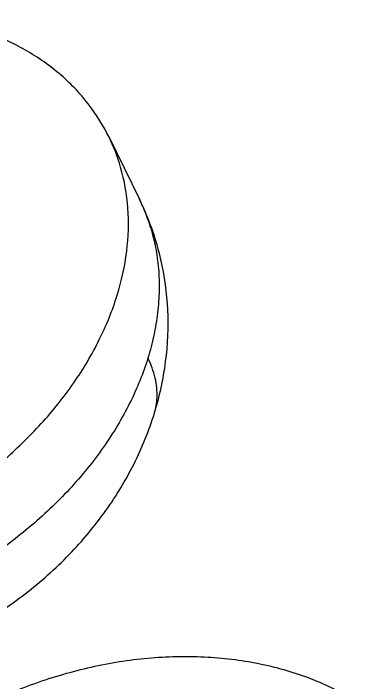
# Model space of a CAD drawing. Header units: inches. Extents: x -219 to 252, y -99 to 210.
# Drawn here: x 35.728 to 36.986, y -88.983 to -86.524 of the extents above; entities that cross this region are included whole.
import ezdxf

# ---------------------------------------------------------------- set-up
doc = ezdxf.new("R2010")
doc.units = ezdxf.units.IN
doc.header["$MEASUREMENT"] = 0

# ---------------------------------------------------------------- blocks, each defined once
blk = doc.blocks.new('block 3453')
at = {"color": 7, "lineweight": 25, "true_color": 0xffffff}
blk.add_open_spline([(36.9858, -89.0498), (36.9603, -89.0344), (36.934, -89.0202), (36.9073, -89.0071), (36.8798, -88.9936), (36.8517, -88.9814), (36.8232, -88.9703), (36.794, -88.9591), (36.7644, -88.949), (36.7344, -88.9402), (36.7034, -88.931), (36.6721, -88.9232), (36.6405, -88.9165), (36.6081, -88.9096), (36.5755, -88.9041), (36.5426, -88.8998), (36.5093, -88.8954), (36.4758, -88.8923), (36.4422, -88.8904), (36.4081, -88.8885), (36.3739, -88.8878), (36.3397, -88.8883), (36.3049, -88.8887), (36.2701, -88.8904), (36.2353, -88.8933), (36.2003, -88.8961), (36.1654, -88.9002), (36.1307, -88.9054), (36.0957, -88.9106), (36.0608, -88.917), (36.0262, -88.9244), (35.9912, -88.932), (35.9564, -88.9406), (35.922, -88.9503), (35.8874, -88.96), (35.853, -88.9709), (35.8191, -88.9827), (35.7851, -88.9945), (35.7514, -89.0075), (35.7182, -89.0213), (35.6849, -89.0353), (35.6519, -89.0502), (35.6195, -89.0661), (35.5871, -89.082), (35.5552, -89.0988), (35.5238, -89.1166), (35.4925, -89.1343), (35.4617, -89.153), (35.4315, -89.1726), (35.4015, -89.1921), (35.3721, -89.2124), (35.3433, -89.2337), (35.3148, -89.2548), (35.2868, -89.2768), (35.2596, -89.2996), (35.2326, -89.3223), (35.2063, -89.3458), (35.1808, -89.3702), (35.1556, -89.3942), (35.1312, -89.419), (35.1076, -89.4446), (35.0844, -89.4698), (35.062, -89.4958), (35.0405, -89.5226), (35.0193, -89.549), (34.999, -89.5761), (34.9796, -89.6039), (34.9607, -89.6313), (34.9427, -89.6592), (34.9258, -89.6878), (34.9092, -89.7157), (34.8938, -89.7442), (34.8794, -89.7732), (34.8652, -89.8018), (34.8522, -89.8309), (34.8403, -89.8605), (34.8286, -89.8896), (34.8181, -89.9192), (34.8089, -89.9491)], degree=3, knots=[0, 0, 0, 0, 1, 1, 1, 2, 2, 2, 3, 3, 3, 4, 4, 4, 5, 5, 5, 6, 6, 6, 7, 7, 7, 8, 8, 8, 9, 9, 9, 10, 10, 10, 11, 11, 11, 12, 12, 12, 13, 13, 13, 14, 14, 14, 15, 15, 15, 16, 16, 16, 17, 17, 17, 18, 18, 18, 19, 19, 19, 20, 20, 20, 21, 21, 21, 22, 22, 22, 23, 23, 23, 24, 24, 24, 25, 25, 25, 26, 26, 26, 26], dxfattribs=at)
blk = doc.blocks.new('block 4013')
at = {"color": 7, "lineweight": 25, "true_color": 0xffffff}
blk.add_lwpolyline([(36.0786, -86.9769), (36.1916, -87.2073)], dxfattribs=at)
blk = doc.blocks.new('block 4017')
at = {"color": 7, "lineweight": 25, "true_color": 0xffffff}
blk.add_open_spline([(36.2339, -87.3158), (36.232, -87.3092), (36.2299, -87.3027), (36.2278, -87.2962)], degree=3, dxfattribs=at)
blk = doc.blocks.new('block 4018')
at = {"color": 7, "lineweight": 25, "true_color": 0xffffff}
blk.add_open_spline([(36.2278, -87.2962), (36.2213, -87.2764), (36.2139, -87.257), (36.2057, -87.2379)], degree=3, dxfattribs=at)
blk = doc.blocks.new('block 4019')
at = {"color": 7, "lineweight": 25, "true_color": 0xffffff}
blk.add_open_spline([(36.2057, -87.2379), (36.2013, -87.2276), (36.1966, -87.2174), (36.1916, -87.2073)], degree=3, dxfattribs=at)
blk = doc.blocks.new('block 4027')
at = {"color": 7, "lineweight": 25, "true_color": 0xffffff}
blk.add_open_spline([(33.8148, -88.3738), (33.8332, -88.4113), (33.854, -88.4477), (33.8769, -88.4827), (33.9108, -88.5346), (33.9496, -88.5835), (33.9923, -88.6285), (34.0375, -88.676), (34.0872, -88.7192), (34.1403, -88.7576), (34.1937, -88.7962), (34.2508, -88.8299), (34.3102, -88.8583), (34.3736, -88.8887), (34.4399, -88.9132), (34.5078, -88.9317), (34.5779, -88.9509), (34.6498, -88.9638), (34.7223, -88.9707), (34.7959, -88.9777), (34.8701, -88.9784), (34.9439, -88.9734), (35.0196, -88.9683), (35.0948, -88.9571), (35.1687, -88.9403), (35.2421, -88.9237), (35.3142, -88.9016), (35.3843, -88.8744), (35.4542, -88.8473), (35.5222, -88.8152), (35.5876, -88.7784), (35.6516, -88.7422), (35.7132, -88.7016), (35.7715, -88.6567), (35.8288, -88.6127), (35.8829, -88.5645), (35.9332, -88.5125), (35.9821, -88.4621), (36.0272, -88.408), (36.0679, -88.3509), (36.1067, -88.2964), (36.1415, -88.239), (36.1714, -88.1791), (36.2013, -88.1195), (36.2265, -88.0574), (36.2462, -87.9937)], degree=3, knots=[0, 0, 0, 0, 1, 1, 1, 2, 2, 2, 3, 3, 3, 4, 4, 4, 5, 5, 5, 6, 6, 6, 7, 7, 7, 8, 8, 8, 9, 9, 9, 10, 10, 10, 11, 11, 11, 12, 12, 12, 13, 13, 13, 14, 14, 14, 15, 15, 15, 15], dxfattribs=at)
blk = doc.blocks.new('block 4032')
at = {"color": 7, "lineweight": 25, "true_color": 0xffffff}
blk.add_open_spline([(36.2462, -87.9937), (36.2653, -87.9319), (36.2793, -87.8682), (36.2876, -87.8039), (36.2958, -87.7407), (36.2985, -87.6768), (36.2955, -87.6132), (36.2925, -87.551), (36.2841, -87.489), (36.2701, -87.4284), (36.2566, -87.37), (36.2381, -87.3128), (36.2147, -87.2578), (36.2075, -87.2407), (36.1998, -87.2239), (36.1916, -87.2073)], degree=3, knots=[0, 0, 0, 0, 1, 1, 1, 2, 2, 2, 3, 3, 3, 4, 4, 4, 5, 5, 5, 5], dxfattribs=at)
blk = doc.blocks.new('block 4033')
at = {"color": 7, "lineweight": 25, "true_color": 0xffffff}
blk.add_open_spline([(36.0786, -86.9769), (36.0743, -86.9683), (36.0699, -86.9598), (36.0654, -86.9514), (36.0412, -86.907), (36.0121, -86.8652), (35.979, -86.827), (35.945, -86.7877), (35.9067, -86.7521), (35.8654, -86.7206), (35.8223, -86.6879), (35.776, -86.6595), (35.7276, -86.6354), (35.6769, -86.6101), (35.6238, -86.5895), (35.5694, -86.5732), (35.5123, -86.5561), (35.4538, -86.5437), (35.3947, -86.5355), (35.352, -86.5296), (35.309, -86.5259), (35.266, -86.5242)], degree=3, knots=[0, 0, 0, 0, 1, 1, 1, 2, 2, 2, 3, 3, 3, 4, 4, 4, 5, 5, 5, 6, 6, 6, 7, 7, 7, 7], dxfattribs=at)
blk = doc.blocks.new('block 4062')
at = {"color": 7, "lineweight": 25, "true_color": 0xffffff}
blk.add_open_spline([(36.1094, -87.5601), (36.1257, -87.5074), (36.1377, -87.4531), (36.1445, -87.3982), (36.151, -87.3457), (36.1526, -87.2927), (36.1488, -87.2399), (36.1451, -87.1891), (36.1363, -87.1386), (36.1221, -87.0896), (36.1109, -87.0508), (36.0963, -87.0131), (36.0786, -86.9769)], degree=3, knots=[0, 0, 0, 0, 1, 1, 1, 2, 2, 2, 3, 3, 3, 4, 4, 4, 4], dxfattribs=at)
blk = doc.blocks.new('block 4063')
at = {"color": 7, "lineweight": 25, "true_color": 0xffffff}
blk.add_open_spline([(36.2461, -87.9937), (36.2519, -87.9751), (36.2552, -87.9557), (36.2561, -87.9362), (36.2572, -87.912), (36.2546, -87.8877), (36.2492, -87.8641), (36.2432, -87.8386), (36.234, -87.8139), (36.2225, -87.7905)], degree=3, knots=[0, 0, 0, 0, 1, 1, 1, 2, 2, 2, 3, 3, 3, 3], dxfattribs=at)
blk = doc.blocks.new('block 4065')
at = {"color": 7, "lineweight": 25, "true_color": 0xffffff}
blk.add_open_spline([(33.7017, -88.1433), (33.7059, -88.1519), (33.7103, -88.1603), (33.7148, -88.1687), (33.739, -88.2132), (33.7681, -88.255), (33.8012, -88.2932), (33.8353, -88.3325), (33.8736, -88.368), (33.9149, -88.3996), (33.9579, -88.4323), (34.0042, -88.4607), (34.0526, -88.4848), (34.1034, -88.5101), (34.1565, -88.5307), (34.2108, -88.547), (34.268, -88.5641), (34.3264, -88.5765), (34.3855, -88.5847), (34.4474, -88.5932), (34.5099, -88.5972), (34.5723, -88.5971), (34.6373, -88.5969), (34.7022, -88.5924), (34.7667, -88.584), (34.8331, -88.5753), (34.899, -88.5625), (34.9639, -88.5459), (35.0302, -88.5289), (35.0954, -88.5081), (35.1593, -88.4836), (35.2238, -88.4589), (35.2869, -88.4305), (35.3482, -88.3987), (35.4095, -88.3668), (35.469, -88.3316), (35.5262, -88.293), (35.5827, -88.2549), (35.637, -88.2137), (35.6886, -88.1693), (35.7385, -88.1263), (35.7859, -88.0805), (35.8303, -88.0317), (35.8734, -87.9844), (35.9135, -87.9343), (35.95, -87.8816), (35.985, -87.8311), (36.0166, -87.7781), (36.0439, -87.723), (36.07, -87.6705), (36.0922, -87.616), (36.1094, -87.5601)], degree=3, knots=[0, 0, 0, 0, 1, 1, 1, 2, 2, 2, 3, 3, 3, 4, 4, 4, 5, 5, 5, 6, 6, 6, 7, 7, 7, 8, 8, 8, 9, 9, 9, 10, 10, 10, 11, 11, 11, 12, 12, 12, 13, 13, 13, 14, 14, 14, 15, 15, 15, 16, 16, 16, 17, 17, 17, 17], dxfattribs=at)
blk = doc.blocks.new('block 4066')
at = {"color": 7, "lineweight": 25, "true_color": 0xffffff}
blk.add_open_spline([(36.2339, -87.3158), (36.2406, -87.3382), (36.2461, -87.361), (36.2505, -87.384), (36.2555, -87.4098), (36.259, -87.4359), (36.2612, -87.4621), (36.2635, -87.4888), (36.2643, -87.5156), (36.2638, -87.5424), (36.2632, -87.5697), (36.2613, -87.597), (36.2581, -87.6241), (36.2548, -87.652), (36.2502, -87.6796), (36.2443, -87.7071), (36.2383, -87.7352), (36.231, -87.763), (36.2225, -87.7905)], degree=3, knots=[0, 0, 0, 0, 1, 1, 1, 2, 2, 2, 3, 3, 3, 4, 4, 4, 5, 5, 5, 6, 6, 6, 6], dxfattribs=at)
blk = doc.blocks.new('block 4078')
at = {"color": 7, "lineweight": 25, "true_color": 0xffffff}
blk.add_open_spline([(36.2225, -87.7905), (36.2138, -87.8187), (36.2038, -87.8466), (36.1928, -87.8739), (36.1814, -87.9021), (36.1689, -87.9297), (36.1553, -87.9569), (36.1414, -87.9847), (36.1264, -88.012), (36.1104, -88.0387), (36.094, -88.066), (36.0766, -88.0928), (36.0583, -88.1189), (36.0396, -88.1456), (36.0199, -88.1716), (35.9993, -88.197), (35.9783, -88.2228), (35.9565, -88.248), (35.9339, -88.2724), (35.9109, -88.2972), (35.887, -88.3214), (35.8625, -88.3447), (35.8375, -88.3684), (35.8118, -88.3914), (35.7854, -88.4134), (35.7587, -88.4358), (35.7314, -88.4574), (35.7034, -88.4781), (35.6751, -88.4991), (35.6462, -88.5191), (35.6167, -88.5384), (35.5871, -88.5577), (35.5568, -88.5762), (35.5261, -88.5937), (35.4953, -88.6114), (35.4639, -88.6281), (35.4321, -88.6439), (35.4003, -88.6597), (35.368, -88.6746), (35.3353, -88.6885), (35.3028, -88.7024), (35.2698, -88.7154), (35.2364, -88.7273), (35.2033, -88.7392), (35.1697, -88.7502), (35.1359, -88.7601), (35.1024, -88.7699), (35.0687, -88.7787), (35.0346, -88.7865), (35.001, -88.7942), (34.9672, -88.8009), (34.9331, -88.8065), (34.8996, -88.812), (34.8659, -88.8165), (34.8321, -88.8199), (34.7988, -88.8232), (34.7655, -88.8255), (34.7321, -88.8266), (34.6994, -88.8277), (34.6666, -88.8278), (34.6339, -88.8267), (34.6019, -88.8255), (34.5699, -88.8233), (34.5381, -88.8199), (34.507, -88.8166), (34.4761, -88.8122), (34.4453, -88.8065), (34.4154, -88.801), (34.3856, -88.7944), (34.3562, -88.7866), (34.3275, -88.7789), (34.2992, -88.7701), (34.2712, -88.7601), (34.244, -88.7503), (34.2172, -88.7395), (34.191, -88.7274), (34.1654, -88.7156), (34.1404, -88.7026), (34.116, -88.6885), (34.0923, -88.6748), (34.0692, -88.6599), (34.0468, -88.6439), (34.025, -88.6283), (34.004, -88.6115), (33.9838, -88.5937), (33.9641, -88.5763), (33.9452, -88.5578), (33.9274, -88.5384), (33.9099, -88.5192), (33.8934, -88.4991), (33.878, -88.4781), (33.8628, -88.4574), (33.8488, -88.4358), (33.8359, -88.4134), (33.8285, -88.4005), (33.8214, -88.3872), (33.8148, -88.3738)], degree=3, knots=[0, 0, 0, 0, 1, 1, 1, 2, 2, 2, 3, 3, 3, 4, 4, 4, 5, 5, 5, 6, 6, 6, 7, 7, 7, 8, 8, 8, 9, 9, 9, 10, 10, 10, 11, 11, 11, 12, 12, 12, 13, 13, 13, 14, 14, 14, 15, 15, 15, 16, 16, 16, 17, 17, 17, 18, 18, 18, 19, 19, 19, 20, 20, 20, 21, 21, 21, 22, 22, 22, 23, 23, 23, 24, 24, 24, 25, 25, 25, 26, 26, 26, 27, 27, 27, 28, 28, 28, 29, 29, 29, 30, 30, 30, 31, 31, 31, 32, 32, 32, 32], dxfattribs=at)

msp = doc.modelspace()

# ---------------------------------------------------------------- block references
for name in ['block 4033', 'block 4013', 'block 4062', 'block 4019', 'block 4032', 'block 4018', 'block 4066', 'block 4017', 'block 4065', 'block 4078', 'block 4063', 'block 4027', 'block 3453']:
    msp.add_blockref(name, (0, 0))

doc.saveas('drawing.dxf')
